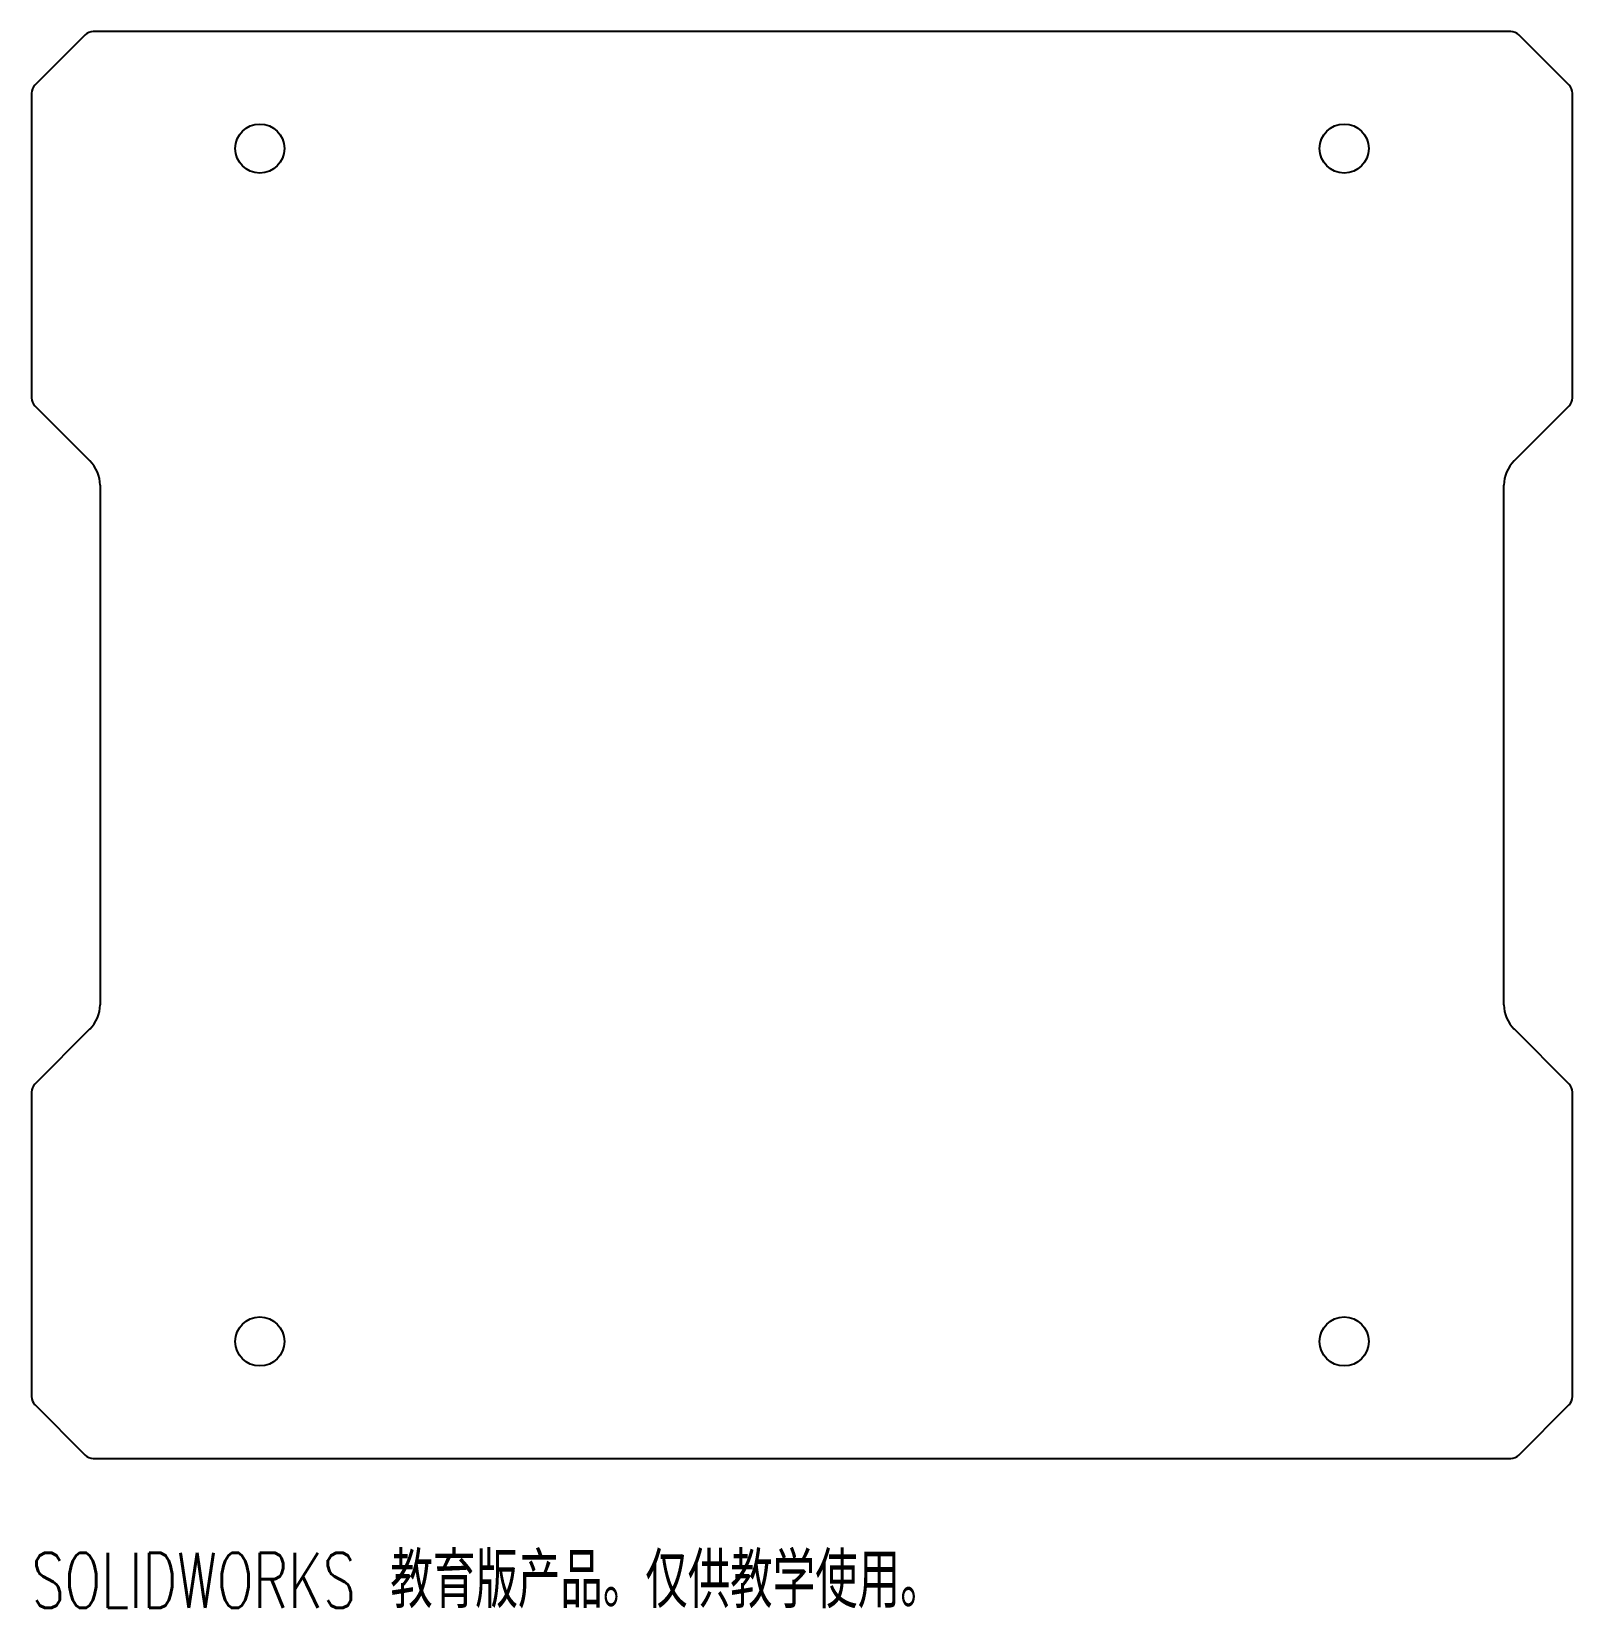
# Model space of a CAD drawing. Header units: millimetres. Extents: x -68 to 68, y -13 to 125.
import ezdxf

# ---------------------------------------------------------------- set-up
doc = ezdxf.new("R2010")
doc.units = ezdxf.units.MM
doc.styles.add('SLDTEXTSTYLE0', font='TXT', dxfattribs={"width": 0.7, "bigfont": 'bigfont'})

msp = doc.modelspace()

# ---------------------------------------------------------------- linework, layer by layer
at = {"color": 7, "linetype": 'Continuous', "lineweight": 25}
for p, q in [((-62.79, 124.71), (-67.21, 120.29)), ((62.09, 125), (-62.09, 125)), ((67.21, 120.29), (62.79, 124.71)), ((-67.5, 119.59), (-67.5, 92.91)), ((67.5, 92.91), (67.5, 119.59)), ((-67.21, 92.21), (-62.38, 87.38)), ((62.38, 87.38), (67.21, 92.21)), ((-61.5, 85.26), (-61.5, 39.74)), ((61.5, 39.74), (61.5, 85.26)), ((-62.38, 37.62), (-67.21, 32.79)), ((67.21, 32.79), (62.38, 37.62)), ((-67.5, 32.09), (-67.5, 5.41)), ((67.5, 5.41), (67.5, 32.09)), ((-67.21, 4.71), (-62.79, 0.29)), ((62.79, 0.29), (67.21, 4.71)), ((-62.09, 0), (62.09, 0))]:
    msp.add_line(p, q, dxfattribs=at)
for centre in [(-47.5, 114.75), (47.5, 114.75), (-47.5, 10.25), (47.5, 10.25)]:
    msp.add_circle(centre, 2.15, dxfattribs=at)
for centre, radius, start, end in [((-62.09, 124), 1, 90, 135), ((62.09, 124), 1, 45, 90), ((-66.5, 119.59), 1, 135, 180), ((66.5, 119.59), 1, 0, 45), ((-66.5, 92.91), 1, 180, 225), ((66.5, 92.91), 1, 315, 0), ((-64.5, 85.26), 3, 0, 45), ((64.5, 85.26), 3, 135, 180), ((-64.5, 39.74), 3, 315, 0), ((64.5, 39.74), 3, 180, 225), ((-66.5, 32.09), 1, 135, 180), ((66.5, 32.09), 1, 360, 45), ((-66.5, 5.41), 1, 180, 225), ((66.5, 5.41), 1, 315, 0), ((-62.09, 1), 1, 225, 270), ((62.09, 1), 1, 270, 315)]:
    msp.add_arc(centre, radius, start, end, dxfattribs=at)

# ---------------------------------------------------------------- texts
at = {"color": 7, "linetype": 'Continuous', "insert": (-67.5, -8.27), "char_height": 4.8336, "attachment_point": 1, "style": 'SLDTEXTSTYLE0'}
msp.add_mtext('SOLIDWORKS 教育版产品。仅供教学使用。', dxfattribs=at)

doc.saveas('drawing.dxf')
